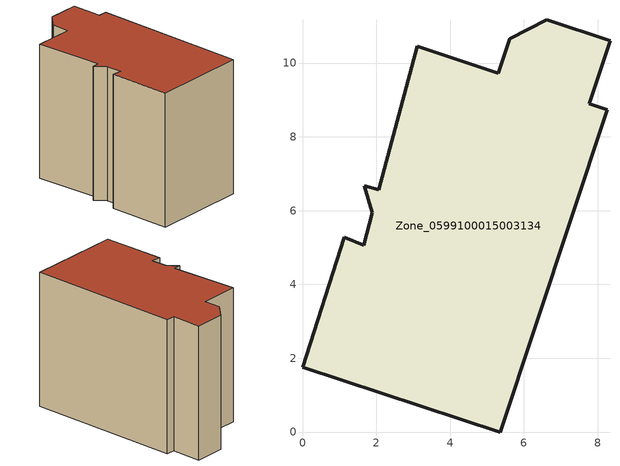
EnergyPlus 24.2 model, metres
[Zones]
Zone_0599100015003134
 floor ground (C_G): 5.61,10.66 6.62,11.17 8.33,10.61 7.77,8.9 8.25,8.74 5.35,0 0,1.76 1.13,5.28 1.66,5.06 1.9,5.95 1.67,6.67 2.06,6.56 3.11,10.45 5.31,9.72 z0.74
 wall outside (C_F): 7.77,8.9 8.33,10.61 6.62,11.17 5.61,10.66 5.31,9.72 3.11,10.45 2.06,6.56 1.67,6.67 1.9,5.95 1.66,5.06 1.13,5.28 0,1.76 5.35,0 8.25,8.74 7.77,8.9 z0.74:8.75
 roof outside (C_R): 6.62,11.17 5.61,10.66 5.31,9.72 3.11,10.45 2.06,6.56 1.67,6.67 1.9,5.95 1.66,5.06 1.13,5.28 0,1.76 5.35,0 8.25,8.74 7.77,8.9 8.33,10.61 z8.75
[BUILDING]
Pand.0599100015003134: North Axis=0; Terrain=City; Loads Convergence Tolerance Value=0.04; Temperature Convergence Tolerance Value=0.4; Solar Distribution=FullExterior; Maximum Number of Warmup Days=25; Minimum Number of Warmup Days=1
[Site:Location]
Rotterdam.The.Hague.AP_ZH_NLD Design_Conditions: Latitude=51.96; Longitude=4.45; Time Zone=1; Elevation=-4.5
[SITE:GROUNDTEMPERATURE:BUILDINGSURFACE]
18, 18, 18, 18, 18, 18, 18, 18, 18, 18, 18, 18
[MATERIAL] Thermal Absorptance=0.9; Solar Absorptance=0.7; Visible Absorptance=0.7
Name | Roughness | Thickness | Conductivity | Density | Specific Heat
G.TC.1965-1974 | MediumSmooth | 0.15 | 0.882353 | 540 | 1210
F.TC.1965-1974 | Rough | 0.3 | 0.697674 | 1920 | 840
R.TC.1965-1974 | MediumRough | 0.2 | 0.232558 | 1500 | 1000
[CONSTRUCTION]
C_G: G.TC.1965-1974
C_F: F.TC.1965-1974
C_R: R.TC.1965-1974
[ZONE]
Zone_0599100015003134: Type=1; Multiplier=1; Ceiling Height=Autocalculate; Volume=Autocalculate; Floor Area=autocalculate; Part of Total Floor Area=Yes
[ZONEINFILTRATION:DESIGNFLOWRATE]
Infil_Zone_0599100015003134: Zone or ZoneList or Space or SpaceList=Zone_0599100015003134; Schedule=AlwaysOn; Design Flow Rate Calculation Method=Flow/Area; Flow Rate per Floor Area=0.003; Constant Term Coefficient=1; Temperature Term Coefficient=0; Velocity Term Coefficient=0; Velocity Squared Term Coefficient=0
[HVACTEMPLATE:ZONE:IDEALLOADSAIRSYSTEM]
Zone_0599100015003134: Maximum Heating Supply Air Temperature=50; Minimum Cooling Supply Air Temperature=13; Maximum Heating Supply Air Humidity Ratio=0.0156; Minimum Cooling Supply Air Humidity Ratio=0.0077; Heating Limit=NoLimit; Cooling Limit=NoLimit; Dehumidification Control Type=ConstantSensibleHeatRatio; Cooling Sensible Heat Ratio=0.7; Dehumidification Setpoint=60; Humidification Control Type=None; Humidification Setpoint=30; Outdoor Air Method=None; Outdoor Air Flow Rate per Person=0.00944; Outdoor Air Flow Rate per Zone Floor Area=0; Outdoor Air Flow Rate per Zone=0; Demand Controlled Ventilation Type=None; Outdoor Air Economizer Type=NoEconomizer; Heat Recovery Type=None; Sensible Heat Recovery Effectiveness=0.7; Latent Heat Recovery Effectiveness=0.65
[ZONECONTROL:THERMOSTAT]
ThermostatControl_Zone_0599100015003134: Zone or ZoneList=Zone_0599100015003134; Control Type Schedule=DualSetpointControlType; Control 1=Thermostat_Zone_0599100015003134; Temperature Difference Between Cutout And Setpoint=0
[THERMOSTATSETPOINT:DUALSETPOINT]
Thermostat_Zone_0599100015003134: Heating Setpoint Temperature Schedule=HeatingSetpoint_Zone_0599100015003134; Cooling Setpoint Temperature Schedule=CoolingSetpoint_Zone_0599100015003134
[SCHEDULE:COMPACT]
HeatingSetpoint_Zone_0599100015003134: Through: 12/31, For: AllDays, Until: 24:00, 21
CoolingSetpoint_Zone_0599100015003134: Through: 12/31, For: AllDays, Until: 24:00, 24
DualSetpointControlType: Through: 12/31, For: AllDays, Until: 24:00, 4
AlwaysOn: Through: 12/31, For: AllDays, Until: 24:00, 1
